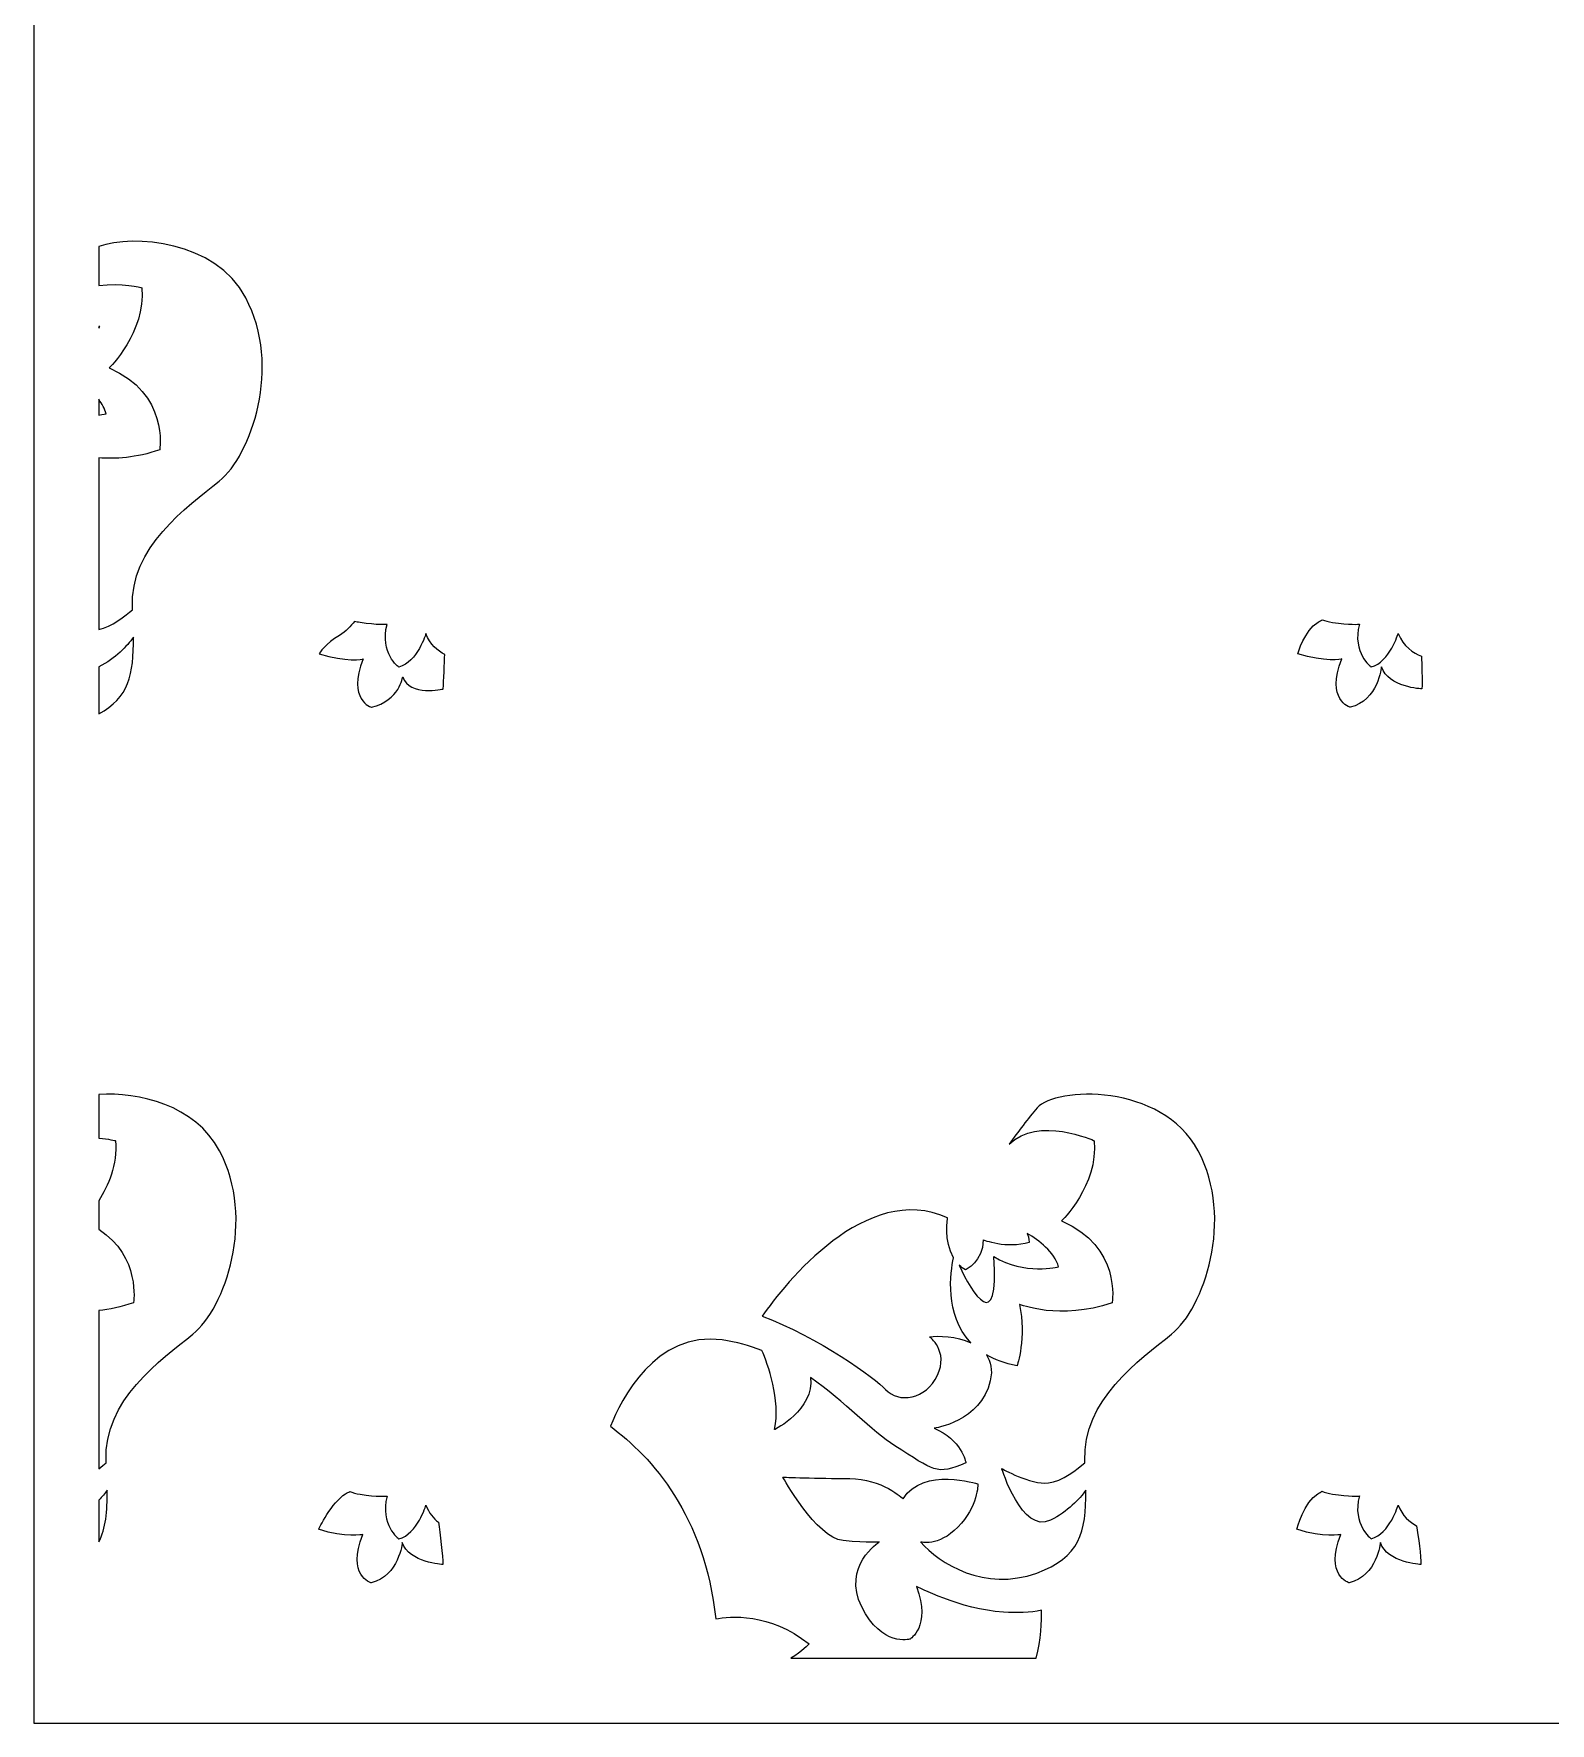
# Model space of a CAD drawing. Header units: centimetres. Extents: x -9.6 to 9.9, y -13.1 to 7.2.
# Drawn here: x -9.63 to -0.5, y -13.1 to -2.93 of the extents above; entities that cross this region are included whole.
import ezdxf

# ---------------------------------------------------------------- set-up
doc = ezdxf.new("R2010")
doc.units = ezdxf.units.CM
doc.header["$MEASUREMENT"] = 0
doc.layers.add('layer 1', color=7, linetype='Continuous')

msp = doc.modelspace()

# ---------------------------------------------------------------- linework, layer by layer
at = {"layer": 'layer 1', "color": 177}
for points, knots in [([(-9.62521, 7.23276), (-9.62521, 7.23276), (9.9253, 7.23276), (9.9253, 7.23276), (9.9253, 7.23276), (9.9253, 7.23276), (9.9253, -13.09977), (9.9253, -13.09977), (9.9253, -13.09977), (9.9253, -13.09977), (-9.62521, -13.09977), (-9.62521, -13.09977), (-9.62521, -13.09977), (-9.62521, -13.09977), (-9.62521, 7.23276), (-9.62521, 7.23276)], [0, 0, 0, 0, 0.2, 0.2, 0.2, 0.2, 0.4, 0.4, 0.4, 0.4, 0.6, 0.6, 0.6, 0.6, 1, 1, 1, 1]), ([(-9.2342, -5.48545), (-9.13702, -5.49294), (-9.00946, -5.4863), (-8.86752, -5.43706), (-8.86752, -5.43706), (-8.86752, -5.43706), (-8.81129, -5.09611), (-9.17211, -4.94458), (-9.17211, -4.94458), (-9.17211, -4.94458), (-8.95187, -4.73149), (-8.9753, -4.46157), (-8.9753, -4.46157), (-8.9753, -4.46157), (-9.0986, -4.43093), (-9.2342, -4.44738), (-9.2342, -4.44738), (-9.2342, -4.44738), (-9.2342, -4.21373), (-9.2342, -4.21373), (-9.2342, -4.21373), (-9.02322, -4.14081), (-8.53532, -4.1751), (-8.34973, -4.52275), (-8.34973, -4.52275), (-8.13025, -4.93387), (-8.31678, -5.47117), (-8.50969, -5.6255), (-8.50969, -5.6255), (-8.70259, -5.77983), (-9.04822, -6.02351), (-9.03215, -6.38903), (-9.03215, -6.38903), (-9.03199, -6.39253), (-9.03185, -6.39599), (-9.0317, -6.39947), (-9.0317, -6.39947), (-9.0719, -6.43482), (-9.15685, -6.50252), (-9.2342, -6.51869), (-9.2342, -6.51869), (-9.2342, -6.51869), (-9.2342, -5.48545), (-9.2342, -5.48545)], [0, 0, 0, 0, 0.08333333, 0.08333333, 0.08333333, 0.08333333, 0.16666667, 0.16666667, 0.16666667, 0.16666667, 0.25, 0.25, 0.25, 0.25, 0.33333333, 0.33333333, 0.33333333, 0.33333333, 0.41666667, 0.41666667, 0.41666667, 0.41666667, 0.5, 0.5, 0.5, 0.5, 0.58333333, 0.58333333, 0.58333333, 0.58333333, 0.66666667, 0.66666667, 0.66666667, 0.66666667, 0.75, 0.75, 0.75, 0.75, 0.83333333, 0.83333333, 0.83333333, 0.83333333, 1, 1, 1, 1]), ([(-9.2342, -4.69587), (-9.23182, -4.69581), (-9.22952, -4.69571), (-9.22731, -4.69556), (-9.22731, -4.69556), (-9.22731, -4.69556), (-9.22975, -4.69903), (-9.2342, -4.70512), (-9.2342, -4.70512), (-9.2342, -4.70512), (-9.2342, -4.69587), (-9.2342, -4.69587)], [0, 0, 0, 0, 0.25, 0.25, 0.25, 0.25, 0.5, 0.5, 0.5, 0.5, 1, 1, 1, 1]), ([(-9.2342, -5.13275), (-9.21441, -5.16132), (-9.19853, -5.19094), (-9.1898, -5.22033), (-9.1898, -5.22033), (-9.1898, -5.22033), (-9.20636, -5.2245), (-9.2342, -5.22795), (-9.2342, -5.22795), (-9.2342, -5.22795), (-9.2342, -5.13275), (-9.2342, -5.13275)], [0, 0, 0, 0, 0.25, 0.25, 0.25, 0.25, 0.5, 0.5, 0.5, 0.5, 1, 1, 1, 1]), ([(-7.15208, -6.66885), (-7.15404, -6.71598), (-7.1588, -6.82889), (-7.16124, -6.8758), (-7.16124, -6.8758), (-7.16124, -6.8758), (-7.36448, -6.92536), (-7.40513, -6.80213), (-7.40513, -6.80213), (-7.40513, -6.80213), (-7.42389, -6.94531), (-7.59273, -6.98639), (-7.59273, -6.98639), (-7.59273, -6.98639), (-7.74282, -6.94215), (-7.64276, -6.6957), (-7.64276, -6.6957), (-7.64276, -6.6957), (-7.74594, -6.71781), (-7.90854, -6.6641), (-7.90854, -6.6641), (-7.90854, -6.6641), (-7.86789, -6.60091), (-7.78659, -6.55351), (-7.78659, -6.55351), (-7.74674, -6.53028), (-7.71602, -6.49712), (-7.69505, -6.46935), (-7.69505, -6.46935), (-7.68494, -6.47212), (-7.67395, -6.47454), (-7.66197, -6.47645), (-7.66197, -6.47645), (-7.56026, -6.49268), (-7.49931, -6.48787), (-7.49931, -6.48787), (-7.49931, -6.48787), (-7.54517, -6.6606), (-7.42844, -6.74486), (-7.42844, -6.74486), (-7.42844, -6.74486), (-7.31588, -6.71537), (-7.26585, -6.54264), (-7.26585, -6.54264), (-7.26585, -6.54264), (-7.24038, -6.60882), (-7.19507, -6.64692), (-7.15208, -6.66885)], [0, 0, 0, 0, 0.07692308, 0.07692308, 0.07692308, 0.07692308, 0.15384615, 0.15384615, 0.15384615, 0.15384615, 0.23076923, 0.23076923, 0.23076923, 0.23076923, 0.30769231, 0.30769231, 0.30769231, 0.30769231, 0.38461538, 0.38461538, 0.38461538, 0.38461538, 0.46153846, 0.46153846, 0.46153846, 0.46153846, 0.53846154, 0.53846154, 0.53846154, 0.53846154, 0.61538462, 0.61538462, 0.61538462, 0.61538462, 0.69230769, 0.69230769, 0.69230769, 0.69230769, 0.76923077, 0.76923077, 0.76923077, 0.76923077, 0.84615385, 0.84615385, 0.84615385, 0.84615385, 1, 1, 1, 1]), ([(-1.27533, -6.67928), (-1.32493, -6.66029), (-1.38464, -6.62133), (-1.4154, -6.54139), (-1.4154, -6.54139), (-1.4154, -6.54139), (-1.46543, -6.71412), (-1.57799, -6.74361), (-1.57799, -6.74361), (-1.57799, -6.74361), (-1.69473, -6.65935), (-1.64887, -6.48662), (-1.64887, -6.48662), (-1.64887, -6.48662), (-1.70982, -6.49143), (-1.81153, -6.4752), (-1.81153, -6.4752), (-1.83505, -6.47144), (-1.85485, -6.46575), (-1.87139, -6.45923), (-1.87139, -6.45923), (-1.87915, -6.4639), (-1.88786, -6.46907), (-1.89769, -6.47479), (-1.89769, -6.47479), (-1.97898, -6.52219), (-2.01963, -6.6641), (-2.01963, -6.6641), (-2.01963, -6.6641), (-1.85704, -6.71781), (-1.75385, -6.6957), (-1.75385, -6.6957), (-1.75385, -6.6957), (-1.85391, -6.94215), (-1.70383, -6.98639), (-1.70383, -6.98639), (-1.70383, -6.98639), (-1.53498, -6.94531), (-1.51622, -6.74309), (-1.51622, -6.74309), (-1.51622, -6.74309), (-1.47557, -6.86632), (-1.27233, -6.8758), (-1.27233, -6.8758), (-1.27233, -6.8758), (-1.26985, -6.82823), (-1.27364, -6.72154), (-1.27533, -6.67928)], [0, 0, 0, 0, 0.07692308, 0.07692308, 0.07692308, 0.07692308, 0.15384615, 0.15384615, 0.15384615, 0.15384615, 0.23076923, 0.23076923, 0.23076923, 0.23076923, 0.30769231, 0.30769231, 0.30769231, 0.30769231, 0.38461538, 0.38461538, 0.38461538, 0.38461538, 0.46153846, 0.46153846, 0.46153846, 0.46153846, 0.53846154, 0.53846154, 0.53846154, 0.53846154, 0.61538462, 0.61538462, 0.61538462, 0.61538462, 0.69230769, 0.69230769, 0.69230769, 0.69230769, 0.76923077, 0.76923077, 0.76923077, 0.76923077, 0.84615385, 0.84615385, 0.84615385, 0.84615385, 1, 1, 1, 1]), ([(-9.2342, -7.02515), (-9.2342, -7.02515), (-9.2342, -6.74335), (-9.2342, -6.74335), (-9.2342, -6.74335), (-9.1318, -6.69211), (-9.06377, -6.61663), (-9.02616, -6.56536), (-9.02616, -6.56536), (-9.02348, -6.78817), (-9.05355, -6.93023), (-9.2342, -7.02515)], [0, 0, 0, 0, 0.25, 0.25, 0.25, 0.25, 0.5, 0.5, 0.5, 0.5, 1, 1, 1, 1]), ([(-3.59402, -12.70876), (-3.59402, -12.70876), (-5.06999, -12.70876), (-5.06999, -12.70876), (-5.06999, -12.70876), (-5.00138, -12.66897), (-4.96038, -12.62257), (-4.96038, -12.62257), (-4.96038, -12.62257), (-5.19954, -12.43194), (-5.43868, -12.45584), (-5.52171, -12.47204), (-5.52171, -12.47204), (-5.58716, -11.85067), (-5.90506, -11.49944), (-6.15572, -11.31325), (-6.15572, -11.31325), (-6.09175, -11.15416), (-5.88445, -10.73823), (-5.48271, -10.79358), (-5.48271, -10.79358), (-5.39782, -10.80528), (-5.31849, -10.82736), (-5.24408, -10.85662), (-5.24408, -10.85662), (-5.20981, -10.93772), (-5.12904, -11.15585), (-5.16746, -11.33273), (-5.16746, -11.33273), (-5.16746, -11.33273), (-4.92808, -11.21404), (-4.95139, -11.01858), (-4.95139, -11.01858), (-4.74305, -11.1661), (-4.58173, -11.3443), (-4.44425, -11.43031), (-4.44425, -11.43031), (-4.20787, -11.57818), (-4.19661, -11.61231), (-4.01651, -11.53268), (-4.01651, -11.53268), (-4.01651, -11.53268), (-4.04398, -11.3899), (-4.2077, -11.32502), (-4.2077, -11.32502), (-4.2077, -11.32502), (-3.92626, -11.28646), (-3.86999, -11.03872), (-3.86999, -11.03872), (-3.85502, -10.97279), (-3.86652, -10.9221), (-3.89343, -10.88353), (-3.89343, -10.88353), (-3.84344, -10.91237), (-3.78243, -10.93498), (-3.70804, -10.94859), (-3.70804, -10.94859), (-3.70804, -10.94859), (-3.65181, -10.77812), (-3.69399, -10.57923), (-3.69399, -10.57923), (-3.69399, -10.57923), (-3.45032, -10.67867), (-3.13635, -10.56976), (-3.13635, -10.56976), (-3.13635, -10.56976), (-3.08012, -10.22881), (-3.44094, -10.07728), (-3.44094, -10.07728), (-3.44094, -10.07728), (-3.2207, -9.86419), (-3.24413, -9.59427), (-3.24413, -9.59427), (-3.24413, -9.59427), (-3.58407, -9.44213), (-3.75579, -9.61516), (-3.75579, -9.61516), (-3.70499, -9.54424), (-3.64089, -9.4579), (-3.58746, -9.3958), (-3.58746, -9.3958), (-3.4804, -9.27139), (-2.83804, -9.24434), (-2.61856, -9.65546), (-2.61856, -9.65546), (-2.39909, -10.06657), (-2.58561, -10.60388), (-2.77852, -10.75821), (-2.77852, -10.75821), (-2.97143, -10.91254), (-3.31706, -11.15621), (-3.30098, -11.52173), (-3.30098, -11.52173), (-3.30082, -11.52524), (-3.30068, -11.5287), (-3.30053, -11.53218), (-3.30053, -11.53218), (-3.34364, -11.57007), (-3.43818, -11.64517), (-3.51964, -11.65407), (-3.51964, -11.65407), (-3.62916, -11.66603), (-3.80084, -11.56732), (-3.80084, -11.56732), (-3.80084, -11.56732), (-3.80084, -11.56732), (-3.67948, -11.96216), (-3.5078, -11.87841), (-3.5078, -11.87841), (-3.40274, -11.82715), (-3.33318, -11.75012), (-3.29499, -11.69807), (-3.29499, -11.69807), (-3.29193, -11.95283), (-3.33161, -12.10205), (-3.59034, -12.1959), (-3.59034, -12.1959), (-3.90382, -12.30962), (-4.17711, -12.13905), (-4.28964, -12.00908), (-4.28964, -12.00908), (-4.28964, -12.00908), (-4.18515, -12.04158), (-4.06458, -11.91974), (-4.06458, -11.91974), (-3.94401, -11.7979), (-3.94401, -11.65981), (-3.94401, -11.65981), (-3.94401, -11.65981), (-3.94401, -11.65981), (-4.27356, -11.55422), (-4.39413, -11.74916), (-4.39413, -11.74916), (-4.39413, -11.74916), (-4.52274, -11.62732), (-4.71565, -11.62732), (-4.71565, -11.62732), (-4.90856, -11.62732), (-5.11754, -11.6192), (-5.11754, -11.6192), (-5.11754, -11.6192), (-5.11754, -11.6192), (-4.91659, -11.98472), (-4.75584, -12.00096), (-4.75584, -12.00096), (-4.59508, -12.01721), (-4.53881, -12.00908), (-4.53881, -12.00908), (-4.53881, -12.00908), (-4.53881, -12.00908), (-4.76387, -12.15529), (-4.64331, -12.39897), (-4.64331, -12.39897), (-4.52274, -12.64265), (-4.35394, -12.59391), (-4.35394, -12.59391), (-4.35394, -12.59391), (-4.35394, -12.59391), (-4.22534, -12.52081), (-4.31375, -12.27713), (-4.31375, -12.27713), (-4.31375, -12.27713), (-4.0485, -12.41521), (-3.79129, -12.43146), (-3.79129, -12.43146), (-3.70824, -12.43671), (-3.63107, -12.43428), (-3.56083, -12.42045), (-3.56083, -12.42045), (-3.56014, -12.48304), (-3.56397, -12.59759), (-3.59402, -12.70876)], [0, 0, 0, 0, 0.02272727, 0.02272727, 0.02272727, 0.02272727, 0.04545455, 0.04545455, 0.04545455, 0.04545455, 0.06818182, 0.06818182, 0.06818182, 0.06818182, 0.09090909, 0.09090909, 0.09090909, 0.09090909, 0.11363636, 0.11363636, 0.11363636, 0.11363636, 0.13636364, 0.13636364, 0.13636364, 0.13636364, 0.15909091, 0.15909091, 0.15909091, 0.15909091, 0.18181818, 0.18181818, 0.18181818, 0.18181818, 0.20454545, 0.20454545, 0.20454545, 0.20454545, 0.22727273, 0.22727273, 0.22727273, 0.22727273, 0.25, 0.25, 0.25, 0.25, 0.27272727, 0.27272727, 0.27272727, 0.27272727, 0.29545455, 0.29545455, 0.29545455, 0.29545455, 0.31818182, 0.31818182, 0.31818182, 0.31818182, 0.34090909, 0.34090909, 0.34090909, 0.34090909, 0.36363636, 0.36363636, 0.36363636, 0.36363636, 0.38636364, 0.38636364, 0.38636364, 0.38636364, 0.40909091, 0.40909091, 0.40909091, 0.40909091, 0.43181818, 0.43181818, 0.43181818, 0.43181818, 0.45454545, 0.45454545, 0.45454545, 0.45454545, 0.47727273, 0.47727273, 0.47727273, 0.47727273, 0.5, 0.5, 0.5, 0.5, 0.52272727, 0.52272727, 0.52272727, 0.52272727, 0.54545455, 0.54545455, 0.54545455, 0.54545455, 0.56818182, 0.56818182, 0.56818182, 0.56818182, 0.59090909, 0.59090909, 0.59090909, 0.59090909, 0.61363636, 0.61363636, 0.61363636, 0.61363636, 0.63636364, 0.63636364, 0.63636364, 0.63636364, 0.65909091, 0.65909091, 0.65909091, 0.65909091, 0.68181818, 0.68181818, 0.68181818, 0.68181818, 0.70454545, 0.70454545, 0.70454545, 0.70454545, 0.72727273, 0.72727273, 0.72727273, 0.72727273, 0.75, 0.75, 0.75, 0.75, 0.77272727, 0.77272727, 0.77272727, 0.77272727, 0.79545455, 0.79545455, 0.79545455, 0.79545455, 0.81818182, 0.81818182, 0.81818182, 0.81818182, 0.84090909, 0.84090909, 0.84090909, 0.84090909, 0.86363636, 0.86363636, 0.86363636, 0.86363636, 0.88636364, 0.88636364, 0.88636364, 0.88636364, 0.90909091, 0.90909091, 0.90909091, 0.90909091, 0.93181818, 0.93181818, 0.93181818, 0.93181818, 0.95454545, 0.95454545, 0.95454545, 0.95454545, 1, 1, 1, 1]), ([(-9.2342, -11.56887), (-9.2342, -11.56887), (-9.2342, -10.61617), (-9.2342, -10.61617), (-9.2342, -10.61617), (-9.17003, -10.60966), (-9.09962, -10.59556), (-9.02526, -10.56976), (-9.02526, -10.56976), (-9.02526, -10.56976), (-8.97976, -10.2933), (-9.2342, -10.12764), (-9.2342, -10.12764), (-9.2342, -10.12764), (-9.2342, -9.95564), (-9.2342, -9.95564), (-9.2342, -9.95564), (-9.1781, -9.86768), (-9.12046, -9.73918), (-9.13304, -9.59427), (-9.13304, -9.59427), (-9.13304, -9.59427), (-9.17379, -9.58414), (-9.2342, -9.57865), (-9.2342, -9.57865), (-9.2342, -9.57865), (-9.2342, -9.317), (-9.2342, -9.317), (-9.2342, -9.317), (-8.99544, -9.30033), (-8.6554, -9.37835), (-8.50747, -9.65546), (-8.50747, -9.65546), (-8.28799, -10.06657), (-8.47451, -10.60388), (-8.66742, -10.75821), (-8.66742, -10.75821), (-8.86033, -10.91254), (-9.20596, -11.15621), (-9.18989, -11.52173), (-9.18989, -11.52173), (-9.18973, -11.52524), (-9.18959, -11.5287), (-9.18944, -11.53218), (-9.18944, -11.53218), (-9.20105, -11.54238), (-9.21639, -11.55528), (-9.2342, -11.56887)], [0, 0, 0, 0, 0.07692308, 0.07692308, 0.07692308, 0.07692308, 0.15384615, 0.15384615, 0.15384615, 0.15384615, 0.23076923, 0.23076923, 0.23076923, 0.23076923, 0.30769231, 0.30769231, 0.30769231, 0.30769231, 0.38461538, 0.38461538, 0.38461538, 0.38461538, 0.46153846, 0.46153846, 0.46153846, 0.46153846, 0.53846154, 0.53846154, 0.53846154, 0.53846154, 0.61538462, 0.61538462, 0.61538462, 0.61538462, 0.69230769, 0.69230769, 0.69230769, 0.69230769, 0.76923077, 0.76923077, 0.76923077, 0.76923077, 0.84615385, 0.84615385, 0.84615385, 0.84615385, 1, 1, 1, 1]), ([(-4.09108, -10.29928), (-4.10931, -10.38427), (-4.14734, -10.64182), (-3.98754, -10.80999), (-3.98754, -10.80999), (-4.07379, -10.77086), (-4.18244, -10.76645), (-4.23572, -10.77474), (-4.23572, -10.77474), (-4.23572, -10.77474), (-4.11917, -10.86002), (-4.18749, -11.00623), (-4.18749, -11.00623), (-4.25581, -11.15244), (-4.42326, -11.17676), (-4.49962, -11.09148), (-4.49962, -11.09148), (-4.55635, -11.02813), (-4.9092, -10.77414), (-5.24272, -10.64992), (-5.24272, -10.64992), (-5.10607, -10.45676), (-4.61669, -9.83426), (-4.12736, -10.05939), (-4.12736, -10.05939), (-4.12736, -10.05939), (-4.15021, -10.19795), (-4.09108, -10.29928)], [0, 0, 0, 0, 0.125, 0.125, 0.125, 0.125, 0.25, 0.25, 0.25, 0.25, 0.375, 0.375, 0.375, 0.375, 0.5, 0.5, 0.5, 0.5, 0.625, 0.625, 0.625, 0.625, 0.75, 0.75, 0.75, 0.75, 1, 1, 1, 1]), ([(-3.64702, -10.15259), (-3.57868, -10.19347), (-3.48518, -10.26361), (-3.45864, -10.35303), (-3.45864, -10.35303), (-3.45864, -10.35303), (-3.66635, -10.40551), (-3.84811, -10.29181), (-3.84811, -10.29181), (-3.81535, -10.76911), (-3.98079, -10.5169), (-4.05623, -10.34408), (-4.05623, -10.34408), (-4.04554, -10.35443), (-4.03339, -10.36382), (-4.01958, -10.37193), (-4.01958, -10.37193), (-4.01958, -10.37193), (-3.9118, -10.31984), (-3.9118, -10.19198), (-3.9118, -10.19198), (-3.9118, -10.19198), (-3.77122, -10.24881), (-3.63533, -10.20619), (-3.63533, -10.20619), (-3.63533, -10.20619), (-3.63656, -10.18323), (-3.64702, -10.15259)], [0, 0, 0, 0, 0.125, 0.125, 0.125, 0.125, 0.25, 0.25, 0.25, 0.25, 0.375, 0.375, 0.375, 0.375, 0.5, 0.5, 0.5, 0.5, 0.625, 0.625, 0.625, 0.625, 0.75, 0.75, 0.75, 0.75, 1, 1, 1, 1]), ([(-9.2342, -12.00878), (-9.2342, -12.00878), (-9.2342, -11.75815), (-9.2342, -11.75815), (-9.2342, -11.75815), (-9.21366, -11.73655), (-9.19695, -11.71585), (-9.1839, -11.69807), (-9.1839, -11.69807), (-9.18236, -11.82622), (-9.19166, -11.92765), (-9.2342, -12.00878)], [0, 0, 0, 0, 0.25, 0.25, 0.25, 0.25, 0.5, 0.5, 0.5, 0.5, 1, 1, 1, 1]), ([(-7.19089, -11.8901), (-7.22053, -11.86721), (-7.24804, -11.83468), (-7.26585, -11.78841), (-7.26585, -11.78841), (-7.26585, -11.78841), (-7.31588, -11.96114), (-7.42844, -11.99063), (-7.42844, -11.99063), (-7.42844, -11.99063), (-7.54517, -11.90637), (-7.49931, -11.73364), (-7.49931, -11.73364), (-7.49931, -11.73364), (-7.56026, -11.73844), (-7.66197, -11.72221), (-7.66197, -11.72221), (-7.68673, -11.71826), (-7.70737, -11.71216), (-7.72443, -11.7052), (-7.72443, -11.7052), (-7.73188, -11.70968), (-7.7402, -11.71462), (-7.74952, -11.72005), (-7.74952, -11.72005), (-7.83082, -11.76745), (-7.91142, -11.93285), (-7.91142, -11.93285), (-7.91142, -11.93285), (-7.74883, -11.98656), (-7.64565, -11.96445), (-7.64565, -11.96445), (-7.64565, -11.96445), (-7.7457, -12.2109), (-7.59562, -12.25514), (-7.59562, -12.25514), (-7.59562, -12.25514), (-7.42677, -12.21406), (-7.40801, -12.01184), (-7.40801, -12.01184), (-7.40801, -12.01184), (-7.36736, -12.13507), (-7.16412, -12.14455), (-7.16412, -12.14455), (-7.16412, -12.14455), (-7.16171, -12.09818), (-7.18167, -11.95355), (-7.19089, -11.8901)], [0, 0, 0, 0, 0.07692308, 0.07692308, 0.07692308, 0.07692308, 0.15384615, 0.15384615, 0.15384615, 0.15384615, 0.23076923, 0.23076923, 0.23076923, 0.23076923, 0.30769231, 0.30769231, 0.30769231, 0.30769231, 0.38461538, 0.38461538, 0.38461538, 0.38461538, 0.46153846, 0.46153846, 0.46153846, 0.46153846, 0.53846154, 0.53846154, 0.53846154, 0.53846154, 0.61538462, 0.61538462, 0.61538462, 0.61538462, 0.69230769, 0.69230769, 0.69230769, 0.69230769, 0.76923077, 0.76923077, 0.76923077, 0.76923077, 0.84615385, 0.84615385, 0.84615385, 0.84615385, 1, 1, 1, 1]), ([(-1.30477, -11.91173), (-1.34681, -11.88956), (-1.39055, -11.85173), (-1.4154, -11.78716), (-1.4154, -11.78716), (-1.4154, -11.78716), (-1.46543, -11.95989), (-1.57799, -11.98938), (-1.57799, -11.98938), (-1.57799, -11.98938), (-1.69473, -11.90512), (-1.64887, -11.73239), (-1.64887, -11.73239), (-1.64887, -11.73239), (-1.70982, -11.73719), (-1.81153, -11.72096), (-1.81153, -11.72096), (-1.83629, -11.71701), (-1.85692, -11.71091), (-1.87398, -11.70395), (-1.87398, -11.70395), (-1.88143, -11.70843), (-1.88975, -11.71337), (-1.89907, -11.7188), (-1.89907, -11.7188), (-1.98037, -11.7662), (-2.02602, -11.93285), (-2.02602, -11.93285), (-2.02602, -11.93285), (-1.86343, -11.98656), (-1.76025, -11.96445), (-1.76025, -11.96445), (-1.76025, -11.96445), (-1.8603, -12.2109), (-1.71022, -12.25514), (-1.71022, -12.25514), (-1.71022, -12.25514), (-1.54137, -12.21406), (-1.52261, -12.01184), (-1.52261, -12.01184), (-1.52261, -12.01184), (-1.48196, -12.13507), (-1.27872, -12.14455), (-1.27872, -12.14455), (-1.27872, -12.14455), (-1.27637, -12.09935), (-1.29528, -11.97196), (-1.30477, -11.91173)], [0, 0, 0, 0, 0.07692308, 0.07692308, 0.07692308, 0.07692308, 0.15384615, 0.15384615, 0.15384615, 0.15384615, 0.23076923, 0.23076923, 0.23076923, 0.23076923, 0.30769231, 0.30769231, 0.30769231, 0.30769231, 0.38461538, 0.38461538, 0.38461538, 0.38461538, 0.46153846, 0.46153846, 0.46153846, 0.46153846, 0.53846154, 0.53846154, 0.53846154, 0.53846154, 0.61538462, 0.61538462, 0.61538462, 0.61538462, 0.69230769, 0.69230769, 0.69230769, 0.69230769, 0.76923077, 0.76923077, 0.76923077, 0.76923077, 0.84615385, 0.84615385, 0.84615385, 0.84615385, 1, 1, 1, 1])]:
    msp.add_open_spline(points, degree=3, knots=knots, dxfattribs=at)

doc.saveas('drawing.dxf')
